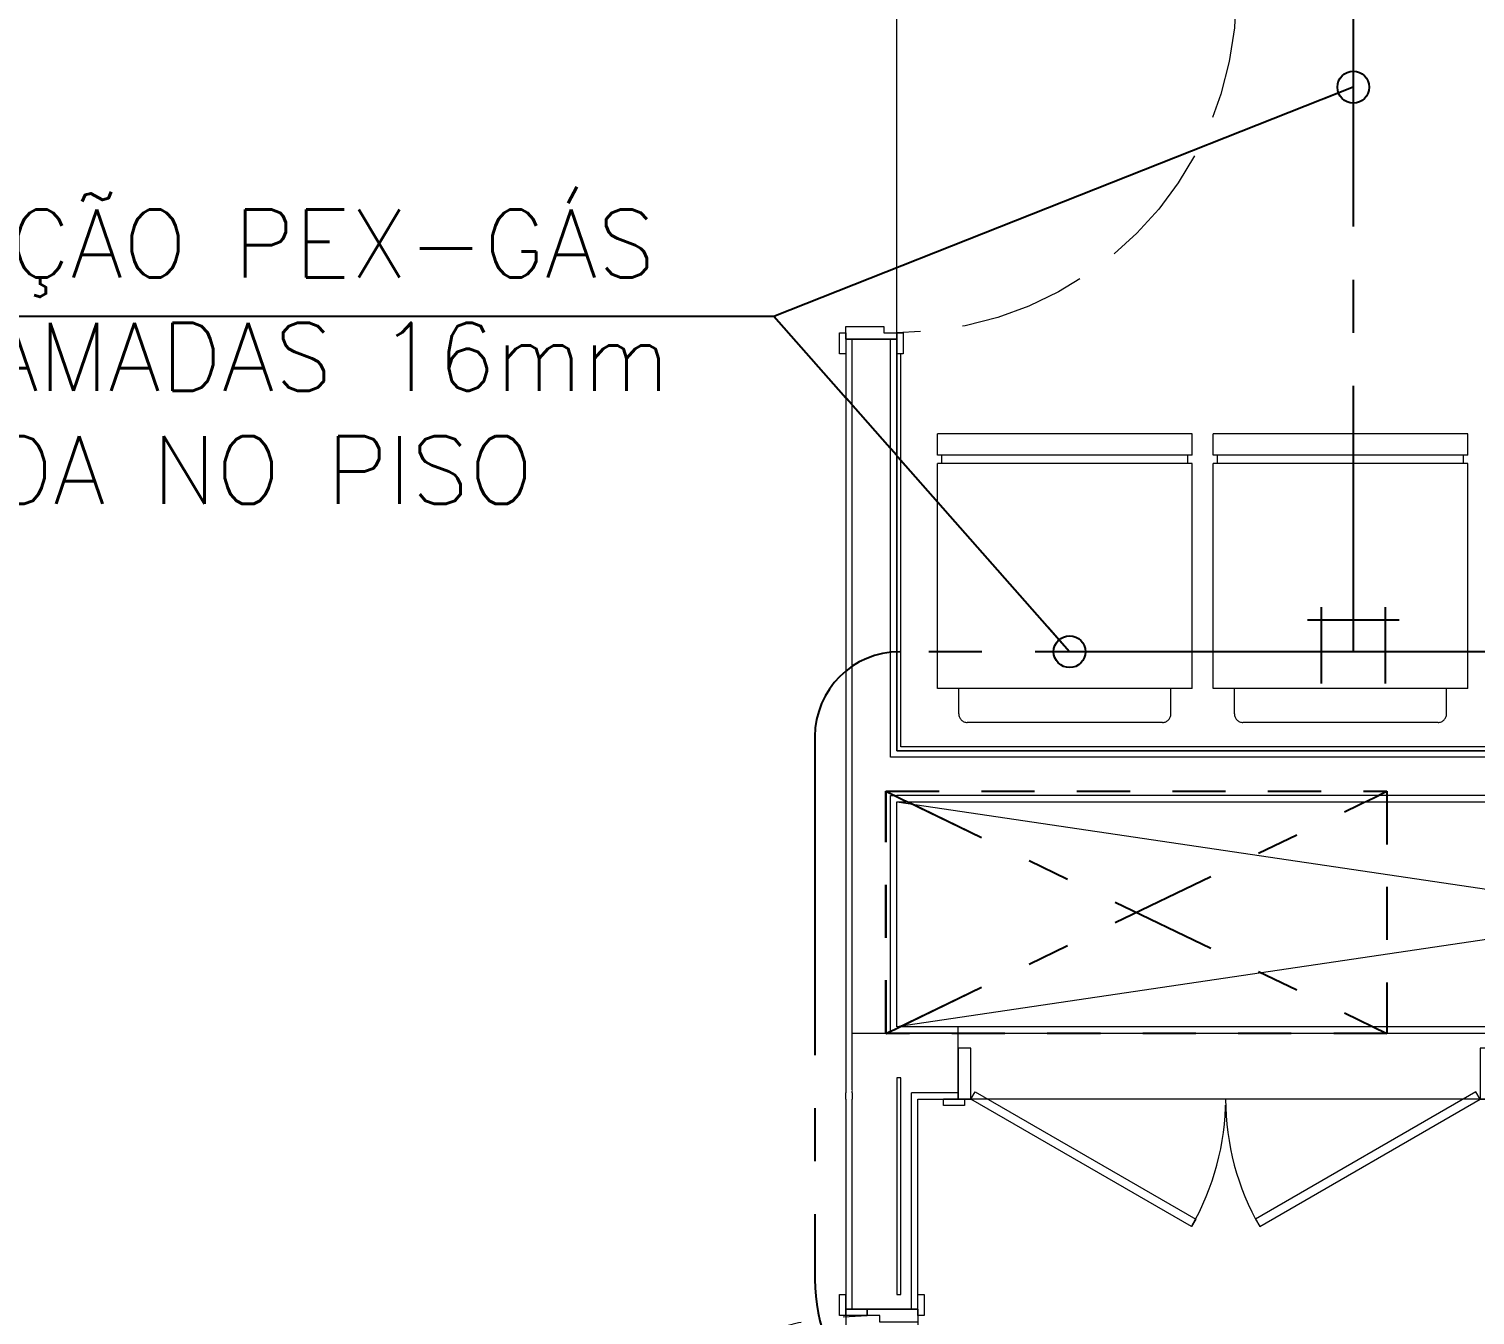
# Model space of a CAD drawing. Header units: millimetres. Extents: x 188.6 to 263.2, y 40.1 to 120.1.
# Drawn here: x 212.339 to 215.747, y 51.428 to 54.457 of the extents above; entities that cross this region are included whole.
import ezdxf

# ---------------------------------------------------------------- set-up
doc = ezdxf.new("R2010")
doc.units = ezdxf.units.MM
doc.set_wipeout_variables(frame=1)
for name, pattern in [('CENTER2', [1.125, 0.75, -0.125, 0.125, -0.125]), ('DASHDOT2', [0.5, 0.25, -0.125, 0, -0.125]), ('HIDDEN2', [0.1875, 0.125, -0.0625]), ('Linha Tracejada 3_1', [400, 300, -100]), ('Wipeout_Contour', [1000, 0, -1000]), ('xref-tipo_HIDDEN2', [187.5, 125, -62.5])]:
    doc.linetypes.add(name, pattern=pattern)
for name, color, linetype in [('ARQ', 8, 'Continuous'), ('ESTR-VIGAS', 11, 'HIDDEN2'), ('ESTRUTURA', 7, 'Continuous'), ('GAS-CONEXOES', 200, 'Continuous'), ('GAS-TEXTO', 7, 'Continuous'), ('GAS-TUBO-PISO', 6, 'CENTER2'), ('NORMO-AF', 2, 'Continuous'), ('Portas ARCHICAD', 7, 'Continuous')]:
    doc.layers.add(name, color=color, linetype=linetype)
doc.styles.add('60-75', font='romans.shx', dxfattribs={"height": 0.12})
doc.dimstyles.new('BOLAS75', dxfattribs={"dimtxt": 0.12, "dimasz": 0.075, "dimexe": 0.18, "dimexo": 0.06, "dimgap": 0.08, "dimtad": 0, "dimzin": 4, "dimdsep": 46, "dimtxsty": '60-75', "dimblk": 'ORIGIN', "dimcen": 0.09, "dimse1": 1, "dimse2": 1, "dimclrd": 244, "dimclrt": 7, "dimadec": 0, "dimazin": 0, "dimtfac": 1.8, "dimtix": 1, "dimtmove": 2, "dimatfit": 3, "dimldrblk": 'ORIGIN', "dimfxl": 0.18, "dimtvp": 2, "dimtolj": 1, "dimtzin": 4, "dimarcsym": 0})

# ---------------------------------------------------------------- blocks, each defined once
blk = doc.blocks.new('ESTR-1TP-29.09.2016')
at = {"layer": 'ESTR-VIGAS'}
for p, q in [((11.0374, 14.4152), (11.0374, 14.9852)), ((11.0374, 14.9852), (12.2174, 14.9852)), ((12.2174, 14.9852), (12.2174, 14.4152)), ((12.2174, 14.4152), (11.0374, 14.4152))]:
    blk.add_line(p, q, dxfattribs=at)
at = {"layer": 'ESTR-VIGAS', "linetype": 'DASHDOT2'}
for p, q in [((11.0374, 14.4152), (12.2174, 14.9852)), ((11.0374, 14.9852), (12.2174, 14.4152))]:
    blk.add_line(p, q, dxfattribs=at)
blk = doc.blocks.new('Vão de Porta Simples_14')
at = {"layer": 'Portas ARCHICAD', "color": 7, "linetype": 'Continuous', "lineweight": 0}
for p, q in [((-450, 0), (-450, 10)), ((450, 0), (450, 10))]:
    blk.add_line(p, q, dxfattribs=at)
blk = doc.blocks.new('Porta Dupla 21')
at = {"layer": 'Portas ARCHICAD', "color": 8, "linetype": 'Continuous', "lineweight": 0}
for p, q in [((-80.4, 300), (-600, 0)), ((-590, -17.3), (-70.4, 282.7)), ((-70.4, 282.7), (-80.4, 300)), ((70.4, 282.7), (80.4, 300)), ((590, -17.3), (70.4, 282.7)), ((80.4, 300), (600, 0)), ((-665, 0), (-665, 15)), ((-665, 15), (-615, 15)), ((-615, 0), (-665, 0)), ((-630, 0), (-665, 0)), ((-630, 0), (-665, 0)), ((-630, 0), (630, 0)), ((-600, 0), (-630, 0)), ((-630, 0), (-630, -120)), ((-630, 0), (-630, -15)), ((-630, 0), (-630, -15)), ((-615, 15), (-615, 0)), ((-600, -20), (-600, 0)), ((-600, 0), (-590, -17.3)), ((600, 0), (590, -17.3)), ((630, 0), (600, 0)), ((600, 0), (600, -20)), ((615, 15), (665, 15)), ((615, 0), (615, 15)), ((665, 0), (615, 0)), ((630, -120), (630, 0)), ((630, 0), (630, -15)), ((630, 0), (630, -15)), ((630, 0), (665, 0)), ((630, 0), (665, 0)), ((665, 15), (665, 0)), ((-630, -15), (-630, -120)), ((-630, -15), (-630, -120)), ((-600, -120), (-600, -20)), ((600, -20), (600, -120)), ((630, -15), (630, -120)), ((630, -15), (630, -120)), ((-630, -120), (-600, -120)), ((-630, -120), (-630, -155)), ((600, -120), (630, -120)), ((630, -120), (630, -155)), ((-630, -155), (-630, -170)), ((-630, -170), (630, -170)), ((630, -155), (630, -170))]:
    blk.add_line(p, q, dxfattribs=at)
at = {"layer": 'Portas ARCHICAD', "color": 8, "linetype": 'Linha Tracejada 3_1', "lineweight": 0}
for centre, start, end in [((-600, 0), 0, 30), ((600, 0), 150, 180)]:
    blk.add_arc(centre, 600, start, end, dxfattribs=at)
blk = doc.blocks.new('Vão de Porta Simples_15')
at = {"layer": 'Portas ARCHICAD', "color": 7, "linetype": 'Continuous', "lineweight": 0}
for p, q in [((-450, 0), (-450, -10)), ((450, 0), (450, -10))]:
    blk.add_line(p, q, dxfattribs=at)
blk = doc.blocks.new('Porta 21')
at = {"layer": 'Portas ARCHICAD', "color": 8, "linetype": 'Continuous', "lineweight": 0}
for p, q in [((370, 0), (370, 800)), ((370, 800), (400, 800)), ((400, 800), (400, 0)), ((-400, 15), (-450, 15)), ((-450, 15), (-450, 0)), ((-450, 0), (-400, 0)), ((-415, 0), (-450, 0)), ((-415, 0), (-450, 0)), ((-415, 0), (415, 0)), ((-400, 0), (-415, 0)), ((-415, 0), (-415, -120)), ((-415, -15), (-415, 0)), ((-415, -15), (-415, 0)), ((-400, 0), (-400, 15)), ((-400, -30), (-400, 0)), ((400, 0), (370, 0)), ((450, 15), (400, 15)), ((400, 15), (400, 0)), ((400, 0), (450, 0)), ((415, 0), (400, 0)), ((400, 0), (400, -30)), ((415, -120), (415, 0)), ((415, -15), (415, 0)), ((415, -15), (415, 0)), ((415, 0), (450, 0)), ((415, 0), (450, 0)), ((450, 0), (450, 15)), ((-415, -105), (-415, -15)), ((-415, -105), (-415, -15)), ((-385, -30), (-400, -30)), ((-385, -120), (-385, -30)), ((400, -30), (385, -30)), ((385, -30), (385, -120)), ((415, -105), (415, -15)), ((415, -105), (415, -15)), ((-400, -120), (-450, -120)), ((-450, -120), (-450, -135)), ((-415, -120), (-450, -120)), ((-415, -120), (-450, -120)), ((-450, -135), (-400, -135)), ((-415, -120), (-415, -105)), ((-415, -120), (-415, -105)), ((-415, -120), (-385, -120)), ((-400, -135), (-400, -120)), ((385, -120), (415, -120)), ((450, -120), (400, -120)), ((400, -120), (400, -135)), ((400, -135), (450, -135)), ((415, -120), (415, -105)), ((415, -120), (415, -105)), ((415, -120), (450, -120)), ((415, -120), (450, -120)), ((450, -135), (450, -120))]:
    blk.add_line(p, q, dxfattribs=at)
at = {"layer": 'Portas ARCHICAD', "color": 8, "linetype": 'Linha Tracejada 3_1', "lineweight": 0}
blk.add_arc((400, 0), 800, 90, 180, dxfattribs=at)
blk = doc.blocks.new('Porta 21_6')
at = {"layer": 'Portas ARCHICAD', "color": 8, "linetype": 'Continuous', "lineweight": 0}
for p, q in [((370, 0), (370, 800)), ((370, 800), (400, 800)), ((400, 800), (400, 0)), ((-400, 65), (-450, 65)), ((-450, 65), (-450, 50)), ((-450, 50), (-400, 50)), ((-415, 50), (-450, 50)), ((-415, 50), (-450, 50)), ((-415, 50), (415, 50)), ((-400, 50), (-415, 50)), ((-415, 50), (-415, 0)), ((-415, 35), (-415, 50)), ((-415, 35), (-415, 50)), ((-415, 0), (-415, 35)), ((-415, 0), (-415, 35)), ((-400, 50), (-400, 65)), ((-400, 0), (-400, 50)), ((450, 65), (400, 65)), ((400, 65), (400, 50)), ((415, 50), (400, 50)), ((400, 50), (400, 0)), ((400, 50), (450, 50)), ((415, 0), (415, 50)), ((415, 35), (415, 50)), ((415, 35), (415, 50)), ((415, 50), (450, 50)), ((415, 50), (450, 50)), ((415, 0), (415, 35)), ((415, 0), (415, 35)), ((450, 50), (450, 65)), ((-415, 0), (-400, 0)), ((-400, 0), (-415, 0)), ((-415, 0), (-415, -120)), ((-415, -105), (-415, 0)), ((-415, -105), (-415, 0)), ((-400, -30), (-400, 0)), ((400, 0), (370, 0)), ((400, 0), (415, 0)), ((415, 0), (400, 0)), ((400, 0), (400, -30)), ((415, -120), (415, 0)), ((415, -105), (415, 0)), ((415, -105), (415, 0)), ((-385, -30), (-400, -30)), ((-385, -120), (-385, -30)), ((400, -30), (385, -30)), ((385, -30), (385, -120)), ((-400, -120), (-450, -120)), ((-450, -120), (-450, -135)), ((-415, -120), (-450, -120)), ((-415, -120), (-450, -120)), ((-450, -135), (-400, -135)), ((-415, -120), (-415, -105)), ((-415, -120), (-415, -105)), ((-415, -120), (415, -120)), ((-415, -120), (-385, -120)), ((-400, -135), (-400, -120)), ((385, -120), (415, -120)), ((450, -120), (400, -120)), ((400, -120), (400, -135)), ((400, -135), (450, -135)), ((415, -120), (415, -105)), ((415, -120), (415, -105)), ((415, -120), (450, -120)), ((415, -120), (450, -120)), ((450, -135), (450, -120))]:
    blk.add_line(p, q, dxfattribs=at)
at = {"layer": 'Portas ARCHICAD', "color": 8, "linetype": 'Linha Tracejada 3_1', "lineweight": 0}
blk.add_arc((400, 0), 800, 90, 180, dxfattribs=at)
blk = doc.blocks.new('arq-3pav')
at = {"layer": 'ARQ', "color": 8, "linetype": 'xref-tipo_HIDDEN2', "lineweight": 0}
for p, q in [((10.0716, 13.2471), (9.4716, 13.2471)), ((9.4716, 13.1971), (9.4716, 13.2471)), ((10.0716, 13.1971), (10.0716, 13.2471)), ((10.721, 13.2471), (10.121, 13.2471)), ((10.121, 13.1971), (10.121, 13.2471)), ((10.721, 13.1971), (10.721, 13.2471)), ((10.0716, 13.1971), (9.4716, 13.1971)), ((9.4816, 13.1771), (9.4816, 13.1971)), ((10.0616, 13.1771), (10.0616, 13.1971)), ((10.721, 13.1971), (10.121, 13.1971)), ((10.131, 13.1771), (10.131, 13.1971)), ((10.711, 13.1771), (10.711, 13.1971)), ((10.0716, 13.1771), (9.4716, 13.1771)), ((9.4716, 12.6471), (9.4716, 13.1771)), ((10.0716, 12.6471), (10.0716, 13.1771)), ((10.721, 13.1771), (10.121, 13.1771)), ((10.121, 12.6471), (10.121, 13.1771)), ((10.721, 12.6471), (10.721, 13.1771)), ((10.0716, 12.6471), (9.4716, 12.6471)), ((9.5216, 12.5873), (9.5216, 12.6471)), ((10.0216, 12.5873), (10.0216, 12.6471)), ((10.721, 12.6471), (10.121, 12.6471)), ((10.171, 12.5873), (10.171, 12.6471)), ((10.671, 12.5873), (10.671, 12.6471)), ((10.0016, 12.5673), (9.5416, 12.5673)), ((10.651, 12.5673), (10.191, 12.5673))]:
    blk.add_line(p, q, dxfattribs=at)
at = {"layer": 'ARQ', "color": 8, "linetype": 'Continuous', "lineweight": 0, "flags": 128}
blk.add_lwpolyline([(9.3603, 12.3951), (9.3603, 11.8352), (12.9701, 11.8352), (12.9701, 12.3951)], close=True, dxfattribs=at)
for points in [[(9.3753, 11.7302), (9.3753, 11.2201)], [(9.3853, 11.7302), (9.3753, 11.7302)], [(9.3853, 11.2201), (9.3853, 11.7302)]]:
    blk.add_lwpolyline(points, dxfattribs=at)
at = {"layer": 'ARQ', "color": 8, "linetype": 'xref-tipo_HIDDEN2', "lineweight": 0}
for centre, start, end in [((9.5416, 12.5873), 180, 270), ((10.0016, 12.5873), 270, 0), ((10.191, 12.5873), 180, 270), ((10.651, 12.5873), 270, 0)]:
    blk.add_arc(centre, 0.02, start, end, dxfattribs=at)
at = {"layer": 'ARQ', "color": 8, "linetype": 'Continuous', "lineweight": 0, "xscale": 0.001, "yscale": 0.001, "rotation": 270}
for name, p in [('Vão de Porta Simples_15', (9.3853, 13.8851)), ('Vão de Porta Simples_14', (9.3753, 10.7701))]:
    blk.add_blockref(name, p, dxfattribs=at)
at = {"color": 8, "linetype": 'Wipeout_Contour', "lineweight": 0, "ltscale": 35151.877144}
blk.add_wipeout([(12.9301, 12.5001), (9.3753, 12.5001), (9.3753, 12.4851), (12.9301, 12.4851)], dxfattribs=at).dxf.layer = 'ARQ'
at = {"color": 8, "linetype": 'Wipeout_Contour', "lineweight": 0, "ltscale": 30268.187883}
blk.add_wipeout([(9.2703, 11.7014), (9.2659, 11.6952), (9.2703, 11.6952)], dxfattribs=at).dxf.layer = 'ARQ'
at = {"color": 8, "linetype": 'Wipeout_Contour', "lineweight": 0, "ltscale": 39583.928365}
blk.add_wipeout([(9.4253, 11.6802), (9.5203, 11.6801), (9.5203, 11.6951), (9.4253, 11.6952)], dxfattribs=at).dxf.layer = 'ARQ'
at = {"layer": 'ARQ', "color": 8, "linetype": 'Continuous', "lineweight": 0}
for p, q in [((9.5203, 11.6951), (9.5203, 11.8001)), ((9.5203, 11.6801), (9.5203, 11.6951)), ((9.5203, 11.6801), (9.4853, 11.6802))]:
    blk.add_line(p, q, dxfattribs=at)
at = {"layer": 'ARQ', "color": 8, "linetype": 'Continuous', "lineweight": 0, "flags": 128}
for points in [[(9.3853, 12.5101), (9.3853, 13.4351)], [(12.9201, 12.5101), (9.3853, 12.5101)]]:
    blk.add_lwpolyline(points, dxfattribs=at)
at = {"color": 8, "linetype": 'Wipeout_Contour', "lineweight": 0, "ltscale": 35042.859271}
blk.add_wipeout([(12.9301, 12.4851), (9.3753, 12.4851), (9.3753, 12.3951), (12.9301, 12.3951)], dxfattribs=at).dxf.layer = 'ARQ'
at = {"color": 8, "linetype": 'Wipeout_Contour', "lineweight": 0, "ltscale": 39909.424221}
blk.add_wipeout([(9.3753, 11.8502), (9.3753, 11.8352), (9.5203, 11.8351), (9.5203, 11.8501)], dxfattribs=at).dxf.layer = 'ARQ'
at = {"color": 8, "linetype": 'Wipeout_Contour', "lineweight": 0, "ltscale": 40356.587758}
blk.add_wipeout([(9.2659, 11.6952), (9.2553, 11.6802), (9.2703, 11.6802), (9.2703, 11.6952)], dxfattribs=at).dxf.layer = 'ARQ'
at = {"color": 8, "linetype": 'Wipeout_Contour', "lineweight": 0, "ltscale": 39788.447622}
blk.add_wipeout([(9.4103, 11.6802), (9.4253, 11.6802), (9.4253, 11.6952), (9.4103, 11.6952)], dxfattribs=at).dxf.layer = 'ARQ'
at = {"layer": 'ARQ', "color": 8, "linetype": 'Continuous', "lineweight": 0}
for p, q in [((12.9301, 12.4851), (9.3753, 12.4851)), ((9.5203, 11.8351), (9.4103, 11.8352)), ((9.5203, 11.8351), (9.5203, 11.8501)), ((9.5203, 11.8001), (9.5203, 11.8351)), ((9.2703, 11.6952), (9.2703, 11.7014)), ((9.2703, 11.6952), (9.2703, 11.6802)), ((9.4253, 11.6952), (9.4103, 11.6952)), ((9.4103, 11.6802), (9.4103, 11.6952)), ((9.5203, 11.6951), (9.4253, 11.6952))]:
    blk.add_line(p, q, dxfattribs=at)
at = {"layer": 'ARQ', "color": 8, "linetype": 'Continuous', "lineweight": 0, "flags": 128}
for points in [[(9.3753, 13.4351), (9.3753, 12.5001)], [(12.9301, 12.5001), (9.3753, 12.5001)], [(9.3753, 12.5001), (12.9301, 12.5001)], [(9.4253, 11.6802), (9.5203, 11.6801)]]:
    blk.add_lwpolyline(points, dxfattribs=at)
at = {"layer": 'ARQ', "color": 8, "linetype": 'Continuous', "lineweight": 0, "xscale": 0.001, "yscale": 0.001, "rotation": 179.9941710119419}
blk.add_blockref('Porta Dupla 21', (10.1503, 11.6801), dxfattribs=at)
at = {"color": 8, "linetype": 'Wipeout_Contour', "lineweight": 0, "ltscale": 34934.095605}
blk.add_wipeout([(12.9301, 12.3951), (9.3753, 12.3951), (9.3753, 12.3801), (12.9301, 12.3801)], dxfattribs=at).dxf.layer = 'ARQ'
at = {"color": 8, "linetype": 'Wipeout_Contour', "lineweight": 0, "ltscale": 30140.383766}
blk.add_wipeout([(9.3753, 11.8502), (9.3647, 11.8352), (9.3753, 11.8352)], dxfattribs=at).dxf.layer = 'ARQ'
at = {"layer": 'ARQ', "color": 8, "linetype": 'Continuous', "lineweight": 0}
for p, q in [((12.9301, 12.3951), (9.3753, 12.3951)), ((9.4103, 11.8352), (9.3647, 11.8352))]:
    blk.add_line(p, q, dxfattribs=at)
at = {"layer": 'ARQ', "color": 8, "linetype": 'Continuous', "lineweight": 0, "flags": 128}
for points in [[(9.3753, 12.3801), (12.9301, 12.3801)], [(9.5203, 11.8501), (9.3753, 11.8502)]]:
    blk.add_lwpolyline(points, dxfattribs=at)
at = {"color": 8, "linetype": 'Wipeout_Contour', "lineweight": 0, "ltscale": 30287.882701}
blk.add_wipeout([(9.2659, 11.6952), (9.2553, 11.6952), (9.2553, 11.6802)], dxfattribs=at).dxf.layer = 'ARQ'
at = {"color": 8, "linetype": 'Wipeout_Contour', "lineweight": 0, "ltscale": 39436.244852}
blk.add_wipeout([(9.4103, 11.6802), (9.4103, 11.1851), (9.4253, 11.1851), (9.4253, 11.6802)], dxfattribs=at).dxf.layer = 'ARQ'
at = {"layer": 'ARQ', "color": 8, "linetype": 'Continuous', "lineweight": 0}
for p, q in [((9.4103, 11.1851), (9.4103, 11.6802)), ((9.4253, 11.1851), (9.4253, 11.2201)), ((9.4103, 11.1851), (9.3053, 11.1851)), ((9.4253, 11.1851), (9.4103, 11.1851))]:
    blk.add_line(p, q, dxfattribs=at)
at = {"layer": 'ARQ', "color": 8, "linetype": 'Continuous', "lineweight": 0, "flags": 128}
blk.add_lwpolyline([(9.4253, 11.1851), (9.4253, 11.6802)], dxfattribs=at)
at = {"color": 8, "linetype": 'Wipeout_Contour', "lineweight": 0, "ltscale": 40214.449827}
blk.add_wipeout([(9.3603, 11.8352), (9.3647, 11.8352), (9.3753, 11.8502), (9.3603, 11.8502)], dxfattribs=at).dxf.layer = 'ARQ'
at = {"color": 8, "linetype": 'Wipeout_Contour', "lineweight": 0, "ltscale": 40642.325571}
blk.add_wipeout([(9.3603, 12.3801), (9.3603, 11.8502), (9.3753, 11.8502), (9.3753, 12.3801)], dxfattribs=at).dxf.layer = 'ARQ'
at = {"color": 8, "linetype": 'Wipeout_Contour', "lineweight": 0, "ltscale": 41080.662044}
blk.add_wipeout([(9.3603, 12.3951), (9.3603, 12.3801), (9.3753, 12.3801), (9.3753, 12.3951)], dxfattribs=at).dxf.layer = 'ARQ'
at = {"color": 8, "linetype": 'Wipeout_Contour', "lineweight": 0, "ltscale": 41170.417621}
blk.add_wipeout([(9.3603, 12.4851), (9.3603, 12.3951), (9.3753, 12.3951), (9.3753, 12.4851)], dxfattribs=at).dxf.layer = 'ARQ'
at = {"color": 8, "linetype": 'Wipeout_Contour', "lineweight": 0, "ltscale": 41260.417548}
blk.add_wipeout([(9.3603, 12.5001), (9.3603, 12.4851), (9.3753, 12.4851), (9.3753, 12.5001)], dxfattribs=at).dxf.layer = 'ARQ'
at = {"color": 8, "linetype": 'Wipeout_Contour', "lineweight": 0, "ltscale": 40836.107699}
blk.add_wipeout([(9.2703, 12.3951), (9.2703, 11.8352), (9.3603, 11.8352), (9.3603, 12.3951)], dxfattribs=at).dxf.layer = 'ARQ'
at = {"layer": 'ARQ', "color": 8, "linetype": 'Continuous', "lineweight": 0}
blk.add_line((9.3603, 11.8352), (9.3647, 11.8352), dxfattribs=at)
at = {"color": 8, "linetype": 'Wipeout_Contour', "lineweight": 0, "ltscale": 42184.007999}
blk.add_wipeout([(9.3603, 13.4701), (9.3603, 12.5001), (9.3753, 12.5001), (9.3753, 13.4701)], dxfattribs=at).dxf.layer = 'ARQ'
at = {"color": 8, "linetype": 'Wipeout_Contour', "lineweight": 0, "ltscale": 41360.38045}
blk.add_wipeout([(9.2703, 12.4851), (9.2703, 12.3951), (9.3603, 12.3951), (9.3603, 12.4851)], dxfattribs=at).dxf.layer = 'ARQ'
at = {"layer": 'ARQ', "color": 8, "linetype": 'Continuous', "lineweight": 0}
for p, q in [((9.3603, 12.3951), (9.3753, 12.3951)), ((9.3603, 11.8352), (9.3603, 12.3951)), ((9.3753, 12.3801), (12.9551, 11.8509)), ((12.9551, 12.3801), (9.3753, 11.8502))]:
    blk.add_line(p, q, dxfattribs=at)
at = {"layer": 'ARQ', "color": 8, "linetype": 'Continuous', "lineweight": 0, "flags": 128}
blk.add_lwpolyline([(9.3753, 11.8502), (9.3753, 12.3801)], dxfattribs=at)
at = {"color": 8, "linetype": 'Wipeout_Contour', "lineweight": 0, "ltscale": 42356.620506}
blk.add_wipeout([(9.2703, 12.4851), (9.3603, 12.4851), (9.3603, 13.4701), (9.2703, 13.4701)], dxfattribs=at).dxf.layer = 'ARQ'
at = {"layer": 'ARQ', "color": 8, "linetype": 'Continuous', "lineweight": 0}
for p, q in [((9.3603, 12.4851), (9.3603, 13.4701)), ((9.3603, 13.4701), (9.3753, 13.4701)), ((9.3753, 13.4701), (9.3753, 13.4351)), ((9.3753, 12.4851), (9.3603, 12.4851))]:
    blk.add_line(p, q, dxfattribs=at)
at = {"layer": 'ARQ', "color": 8, "linetype": 'Continuous', "lineweight": 0, "flags": 128}
blk.add_lwpolyline([(9.3753, 12.5001), (9.3753, 13.4701)], dxfattribs=at)
at = {"color": 8, "linetype": 'Wipeout_Contour', "lineweight": 0, "ltscale": 52010.817386}
blk.add_wipeout([(9.2553, 11.6952), (9.2659, 11.6952), (9.2703, 11.7014), (9.2703, 13.4701), (9.2553, 13.4701)], dxfattribs=at).dxf.layer = 'ARQ'
at = {"layer": 'ARQ', "color": 8, "linetype": 'Continuous', "lineweight": 0}
for p, q in [((9.2553, 13.4701), (9.2553, 13.4351)), ((9.2553, 13.4701), (9.2703, 13.4701)), ((9.2703, 11.7014), (9.2703, 13.4701)), ((9.2703, 13.4701), (9.3603, 13.4701)), ((9.2703, 11.8352), (9.3603, 11.8352))]:
    blk.add_line(p, q, dxfattribs=at)
at = {"layer": 'ARQ', "color": 8, "linetype": 'Continuous', "lineweight": 0, "flags": 128}
for points in [[(9.2553, 13.4701), (9.2553, 11.6952)], [(9.2553, 11.6802), (9.2553, 11.6952)]]:
    blk.add_lwpolyline(points, dxfattribs=at)
at = {"layer": 'ARQ', "color": 8, "linetype": 'Continuous', "lineweight": 0, "xscale": -0.001, "yscale": 0.001, "rotation": 270}
blk.add_blockref('Porta 21', (9.3753, 13.8851), dxfattribs=at)
at = {"color": 8, "linetype": 'Wipeout_Contour', "lineweight": 0, "ltscale": 40018.707444}
blk.add_wipeout([(9.2703, 11.6802), (9.2553, 11.6802), (9.2553, 11.1851), (9.2703, 11.1851)], dxfattribs=at).dxf.layer = 'ARQ'
at = {"layer": 'ARQ', "color": 8, "linetype": 'Continuous', "lineweight": 0}
for p, q in [((9.2703, 11.1851), (9.2703, 11.6802)), ((9.2553, 11.1851), (9.2553, 11.2201)), ((9.2703, 11.1851), (9.2553, 11.1851)), ((9.3053, 11.1851), (9.2703, 11.1851))]:
    blk.add_line(p, q, dxfattribs=at)
at = {"layer": 'ARQ', "color": 8, "linetype": 'Continuous', "lineweight": 0, "flags": 128}
blk.add_lwpolyline([(9.2553, 11.6802), (9.2553, 11.1851)], dxfattribs=at)
at = {"layer": 'ARQ', "color": 8, "linetype": 'Continuous', "lineweight": 0, "xscale": -0.001, "yscale": 0.001, "rotation": 90}
blk.add_blockref('Porta 21_6', (9.3053, 10.7701), dxfattribs=at)
at = {"layer": 'ESTRUTURA'}
blk.add_blockref('ESTR-1TP-29.09.2016', (-1.6874, -2.5802), dxfattribs=at)
blk = doc.blocks.new('T')
for p, q in [((-0.1, -0.1), (-0.1, 0.14)), ((0.1, 0.14), (0.1, -0.1)), ((-0.144, 0.1), (0.144, 0.1))]:
    blk.add_line(p, q)
blk = doc.blocks.new('_Origin')
at = {"layer": 'NORMO-AF', "color": 0, "lineweight": -2}
blk.add_line((0, 0), (-1, 0), dxfattribs=at)
blk.add_circle((0, 0), 0.5, dxfattribs=at)

msp = doc.modelspace()

# ---------------------------------------------------------------- block references
msp.add_blockref('arq-3pav', (205.0084, 40.2568))

# ---------------------------------------------------------------- next in the draw order: linework, layer by layer
at = {"layer": 'GAS-TUBO-PISO'}
for p, q in [((215.4596, 55.8668), (215.4596, 52.9907)), ((215.4596, 52.9907), (214.3908, 52.9907)), ((217.2623, 52.9907), (215.4596, 52.9907)), ((214.1908, 52.7907), (214.1908, 51.5121))]:
    msp.add_line(p, q, dxfattribs=at)
for centre, radius, start, end in [((214.3908, 52.7907), 0.2, 90, 180), ((214.5908, 51.5121), 0.4, 180, 225)]:
    msp.add_arc(centre, radius, start, end, dxfattribs=at)

# ---------------------------------------------------------------- next in the draw order: block references
at = {"layer": 'ESTRUTURA'}
msp.add_blockref('ESTR-1TP-29.09.2016', (203.3211, 37.6766), dxfattribs=at)
at = {"layer": 'GAS-CONEXOES', "xscale": 0.75, "yscale": 0.75, "zscale": 0.75}
msp.add_blockref('T', (215.4596, 52.9907), dxfattribs=at)

# ---------------------------------------------------------------- next in the draw order: texts
at = {"layer": 'GAS-TEXTO', "insert": (211.4975, 54.032), "char_height": 0.16, "width": 3.014298, "attachment_point": 1, "style": '60-75'}
msp.add_mtext('TUBULAÇÃO PEX-GÁS MULTICAMADAS 16mm EMBUTIDA NO PISO ', dxfattribs=at)

# ---------------------------------------------------------------- next in the draw order: leaders
at = {"layer": 'GAS-TEXTO', "linetype": 'Continuous'}
for points in [[(215.4596, 54.3203), (214.0942, 53.7802)], [(214.791, 52.9907), (214.0942, 53.7802), (211.462, 53.7802)]]:
    msp.add_leader(points, dimstyle='BOLAS75', override={"dimgap": 0.08, "dimtad": 0}, dxfattribs=at)

doc.saveas('drawing.dxf')
